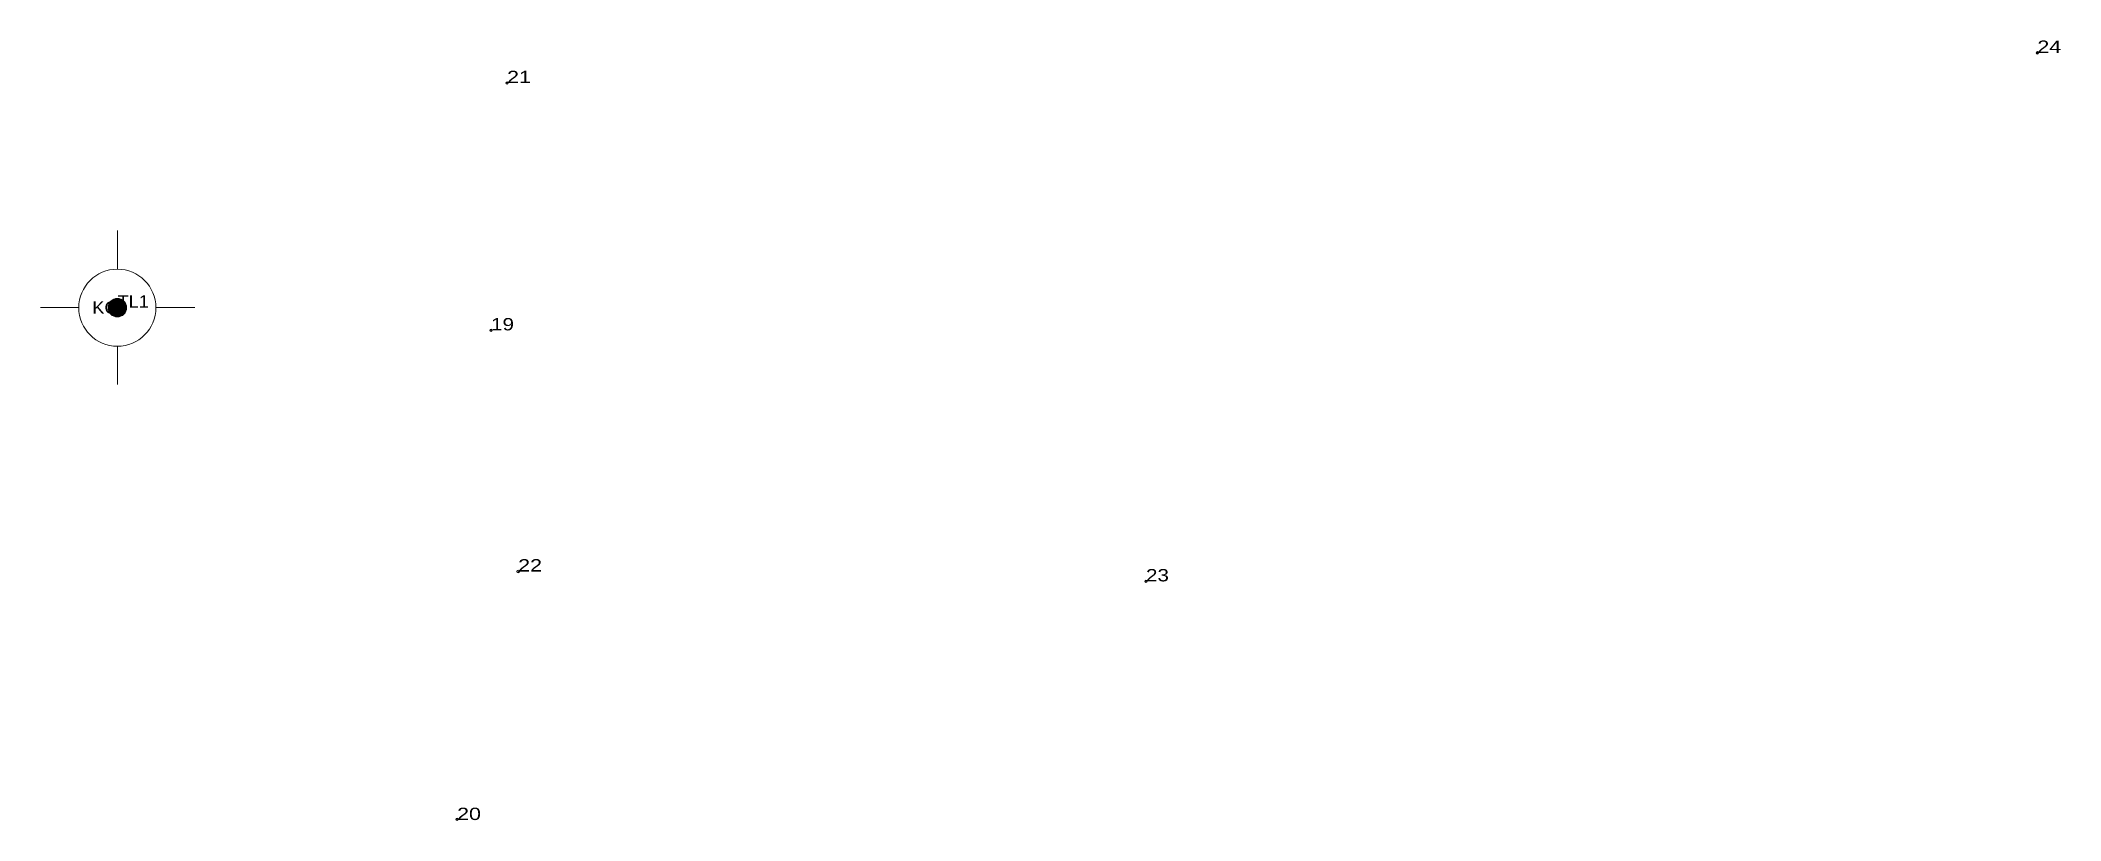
# Model space of a CAD drawing. Header units: metres. Extents: x 50373 to 548695, y 38898 to 1838773.
# Drawn here: x 548096.6 to 548129.33, y 1838738.85 to 1838751.5 of the extents above; entities outside this region: 4.
import ezdxf
from ezdxf.enums import TextEntityAlignment as Align

# ---------------------------------------------------------------- set-up
doc = ezdxf.new("R2010")
doc.units = ezdxf.units.M
doc.header["$LTSCALE"] = 0.08
doc.header["$PDMODE"] = 32
doc.header["$PDSIZE"] = 0.04
doc.layers.add('12', color=7, linetype='Continuous')
doc.layers.add('9', color=7, linetype='Continuous')
doc.layers.add('7', color=7, linetype='Continuous', lineweight=13)

msp = doc.modelspace()

# ---------------------------------------------------------------- hatches: boundary and pattern name
at = {"layer": '7'}
msp.add_hatch(color=256, dxfattribs=at).paths.add_polyline_path([(548097.84647, 1838747.01752, 1), (548097.84647, 1838747.31752, 1)])

# ---------------------------------------------------------------- linework, layer by layer
for p, q in [((548097.85, 1838747.79), (548097.85, 1838748.42)), ((548097.22, 1838747.17), (548096.6, 1838747.17)), ((548099.1, 1838747.17), (548098.47, 1838747.17)), ((548097.85, 1838745.92), (548097.85, 1838746.54))]:
    msp.add_line(p, q, dxfattribs=at)
for radius in [0.625, 0.15]:
    msp.add_circle((548097.84647, 1838747.16752), radius, dxfattribs=at)
for p in [(548128.95, 1838751.3), (548104.16, 1838750.81), (548103.9, 1838746.8), (548104.34, 1838742.89), (548114.51, 1838742.73), (548103.35, 1838738.87), (50372.64, 38898.45)]:
    msp.add_point(p, dxfattribs=at)

# ---------------------------------------------------------------- texts
at = {"layer": '12'}
for s, width, p in [('24', 1.3, (548128.95, 1838751.3)), ('21', 1.3, (548104.16, 1838750.81)), ('19', 1.25, (548103.9, 1838746.8)), ('22', 1.3, (548104.34, 1838742.89)), ('23', 1.25, (548114.51, 1838742.73)), ('20', 1.3, (548103.35, 1838738.86)), ('29', 1.25, (50372.64, 38898.45))]:
    msp.add_text(s, height=0.2, dxfattribs=dict(at, width=width)).set_placement(p)
at = {"layer": '12', "width": 0.95}
for s, p in [('105', (548638.055, 1837945.18)), ('106', (548694.42, 1837925.26))]:
    msp.add_text(s, height=1, dxfattribs=at).set_placement(p, align=Align.CENTER)
at = {"layer": '7', "width": 1.1}
msp.add_text('TL1', height=0.2, dxfattribs=at).set_placement((548097.85, 1838747.17))
at = {"layer": '9', "width": 1.1}
msp.add_text('KC', height=0.2, dxfattribs=at).set_placement((548097.85, 1838747.07), align=Align.RIGHT)

doc.saveas('drawing.dxf')
